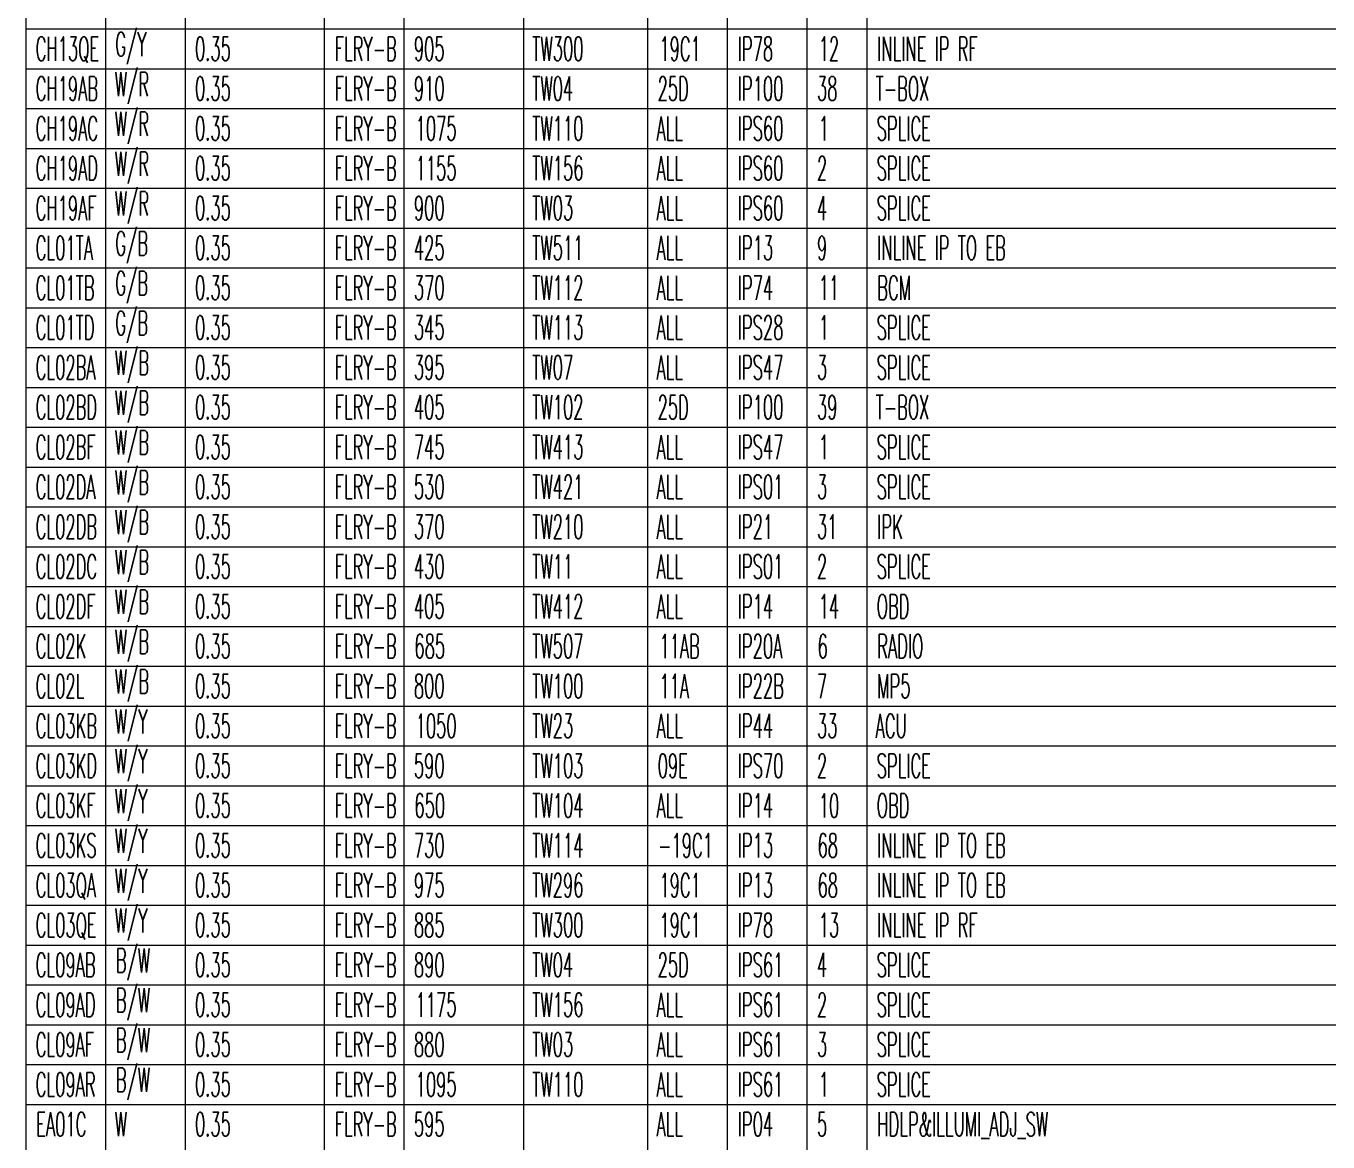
# Model space of a CAD drawing. Header units: inches. Extents: x 47316 to 59086, y 3141 to 11743.
# Drawn here: x 55427.8 to 55591.2, y 8650.5 to 8790.6 of the extents above; entities that cross this region are included whole.
import ezdxf

# ---------------------------------------------------------------- set-up
doc = ezdxf.new("R2010")
doc.units = ezdxf.units.IN
doc.header["$MEASUREMENT"] = 0
doc.styles.get("Standard").update_dxf_attribs({"font": ''})
doc.styles.get('Standard').set_extended_font_data('SimSun')

msp = doc.modelspace()

# ---------------------------------------------------------------- linework, layer by layer
at = {"color": 0, "linetype": 'Continuous', "lineweight": 15}
for p, q in [((55427.8, 8425.24), (55427.8, 8930.24)), ((55437.8, 8425.24), (55437.8, 8930.24)), ((55447.8, 8425.24), (55447.8, 8930.24)), ((55465.27, 8425.24), (55465.27, 8930.24)), ((55475.27, 8425.24), (55475.27, 8930.24)), ((55490.27, 8425.24), (55490.27, 8930.24)), ((55505.87, 8425.24), (55505.87, 8930.24)), ((55515.87, 8425.24), (55515.87, 8930.24)), ((55525.87, 8425.24), (55525.87, 8930.24)), ((55533.37, 8425.24), (55533.37, 8930.24)), ((55427.8, 8790.24), (55754.65, 8790.24)), ((55427.8, 8785.24), (55754.65, 8785.24)), ((55427.8, 8780.24), (55754.65, 8780.24)), ((55427.8, 8775.24), (55754.65, 8775.24)), ((55427.8, 8770.24), (55754.65, 8770.24)), ((55427.8, 8765.24), (55754.65, 8765.24)), ((55427.8, 8760.24), (55754.65, 8760.24)), ((55427.8, 8755.24), (55754.65, 8755.24)), ((55427.8, 8750.24), (55754.65, 8750.24)), ((55427.8, 8745.24), (55754.65, 8745.24)), ((55427.8, 8740.24), (55754.65, 8740.24)), ((55427.8, 8735.24), (55754.65, 8735.24)), ((55427.8, 8730.24), (55754.65, 8730.24)), ((55427.8, 8725.24), (55754.65, 8725.24)), ((55427.8, 8720.24), (55754.65, 8720.24)), ((55427.8, 8715.24), (55754.65, 8715.24)), ((55427.8, 8710.24), (55754.65, 8710.24)), ((55427.8, 8705.24), (55754.65, 8705.24)), ((55427.8, 8700.24), (55754.65, 8700.24)), ((55427.8, 8695.24), (55754.65, 8695.24)), ((55427.8, 8690.24), (55754.65, 8690.24)), ((55427.8, 8685.24), (55754.65, 8685.24)), ((55427.8, 8680.24), (55754.65, 8680.24)), ((55427.8, 8675.24), (55754.65, 8675.24)), ((55427.8, 8670.24), (55754.65, 8670.24)), ((55427.8, 8665.24), (55754.65, 8665.24)), ((55427.8, 8660.24), (55754.65, 8660.24)), ((55427.8, 8655.24), (55754.65, 8655.24))]:
    msp.add_line(p, q, dxfattribs=at)

# ---------------------------------------------------------------- texts
at = {"color": 7, "linetype": 'Continuous', "lineweight": 15, "char_height": 3, "attachment_point": 1}
for s, insert, width in [('\\Fromans.shx;\\W0.5000000000;\\T1.0000000000;\\o\\lCH13QE', (55429.01, 8789.24), 8.8571), ('\\Fromans.shx;\\W0.5000000000;\\T1.0000000000;\\o\\lG/Y', (55439.01, 8789.81), 4.3571), ('\\Fromans.shx;\\W0.5000000000;\\T1.0000000000;\\o\\l0.35', (55449.01, 8789.24), 5), ('\\Fromans.shx;\\W0.5000000000;\\T1.0000000000;\\o\\lFLRY-B', (55466.55, 8789.24), 8.6429), ('\\Fromans.shx;\\W0.5000000000;\\T1.0000000000;\\o\\l905', (55476.48, 8789.24), 4.2857), ('\\Fromans.shx;\\W0.5000000000;\\T1.0000000000;\\o\\lTW300', (55491.34, 8789.24), 7.1429), ('\\Fromans.shx;\\W0.5000000000;\\T1.0000000000;\\o\\l19C1', (55507.3, 8789.24), 5.7857), ('\\Fromans.shx;\\W0.5000000000;\\T1.0000000000;\\o\\lIP78', (55517.15, 8789.24), 4.9286), ('\\Fromans.shx;\\W0.5000000000;\\T1.0000000000;\\o\\l12', (55527.3, 8789.24), 2.8571), ('\\Fromans.shx;\\W0.5000000000;\\T1.0000000000;\\o\\lINLINE IP RF', (55534.65, 8789.24), 14.7143), ('\\Fromans.shx;\\W0.5000000000;\\T1.0000000000;\\o\\lCH19AB', (55429.01, 8784.24), 8.7143), ('\\Fromans.shx;\\W0.5000000000;\\T1.0000000000;\\o\\lW/R', (55438.94, 8784.81), 4.7857), ('\\Fromans.shx;\\W0.5000000000;\\T1.0000000000;\\o\\l0.35', (55449.01, 8784.24), 5), ('\\Fromans.shx;\\W0.5000000000;\\T1.0000000000;\\o\\lFLRY-B', (55466.55, 8784.24), 8.6429), ('\\Fromans.shx;\\W0.5000000000;\\T1.0000000000;\\o\\l910', (55476.48, 8784.24), 4.2857), ('\\Fromans.shx;\\W0.5000000000;\\T1.0000000000;\\o\\lTW04', (55491.34, 8784.24), 5.7143), ('\\Fromans.shx;\\W0.5000000000;\\T1.0000000000;\\o\\l25D', (55507.08, 8784.24), 4.3571), ('\\Fromans.shx;\\W0.5000000000;\\T1.0000000000;\\o\\lIP100', (55517.15, 8784.24), 6.3571), ('\\Fromans.shx;\\W0.5000000000;\\T1.0000000000;\\o\\l38', (55527.08, 8784.24), 2.8571), ('\\Fromans.shx;\\W0.5000000000;\\T1.0000000000;\\o\\lT-BOX', (55534.44, 8784.24), 7.5), ('\\Fromans.shx;\\W0.5000000000;\\T1.0000000000;\\o\\lCH19AC', (55429.01, 8779.24), 8.7143), ('\\Fromans.shx;\\W0.5000000000;\\T1.0000000000;\\o\\lW/R', (55438.94, 8779.81), 4.7857), ('\\Fromans.shx;\\W0.5000000000;\\T1.0000000000;\\o\\l0.35', (55449.01, 8779.24), 5), ('\\Fromans.shx;\\W0.5000000000;\\T1.0000000000;\\o\\lFLRY-B', (55466.55, 8779.24), 8.6429), ('\\Fromans.shx;\\W0.5000000000;\\T1.0000000000;\\o\\l1075', (55476.7, 8779.24), 5.7143), ('\\Fromans.shx;\\W0.5000000000;\\T1.0000000000;\\o\\lTW110', (55491.34, 8779.24), 7.1429), ('\\Fromans.shx;\\W0.5000000000;\\T1.0000000000;\\o\\lALL', (55506.94, 8779.24), 3.7143), ('\\Fromans.shx;\\W0.5000000000;\\T1.0000000000;\\o\\lIPS60', (55517.15, 8779.24), 6.3571), ('\\Fromans.shx;\\W0.5000000000;\\T1.0000000000;\\o\\l1', (55527.3, 8779.24), 1.4286), ('\\Fromans.shx;\\W0.5000000000;\\T1.0000000000;\\o\\lSPLICE', (55534.58, 8779.24), 7.5714), ('\\Fromans.shx;\\W0.5000000000;\\T1.0000000000;\\o\\lW/R', (55438.94, 8774.81), 4.7857), ('\\Fromans.shx;\\W0.5000000000;\\T1.0000000000;\\o\\lCH19AD', (55429.01, 8774.24), 8.7143), ('\\Fromans.shx;\\W0.5000000000;\\T1.0000000000;\\o\\l0.35', (55449.01, 8774.24), 5), ('\\Fromans.shx;\\W0.5000000000;\\T1.0000000000;\\o\\lFLRY-B', (55466.55, 8774.24), 8.6429), ('\\Fromans.shx;\\W0.5000000000;\\T1.0000000000;\\o\\l1155', (55476.7, 8774.24), 5.7143), ('\\Fromans.shx;\\W0.5000000000;\\T1.0000000000;\\o\\lTW156', (55491.34, 8774.24), 7.1429), ('\\Fromans.shx;\\W0.5000000000;\\T1.0000000000;\\o\\lALL', (55506.94, 8774.24), 3.7143), ('\\Fromans.shx;\\W0.5000000000;\\T1.0000000000;\\o\\lIPS60', (55517.15, 8774.24), 6.3571), ('\\Fromans.shx;\\W0.5000000000;\\T1.0000000000;\\o\\l2', (55527.08, 8774.24), 1.4286), ('\\Fromans.shx;\\W0.5000000000;\\T1.0000000000;\\o\\lSPLICE', (55534.58, 8774.24), 7.5714), ('\\Fromans.shx;\\W0.5000000000;\\T1.0000000000;\\o\\lW/R', (55438.94, 8769.81), 4.7857), ('\\Fromans.shx;\\W0.5000000000;\\T1.0000000000;\\o\\lCH19AF', (55429.01, 8769.24), 8.5), ('\\Fromans.shx;\\W0.5000000000;\\T1.0000000000;\\o\\l0.35', (55449.01, 8769.24), 5), ('\\Fromans.shx;\\W0.5000000000;\\T1.0000000000;\\o\\lFLRY-B', (55466.55, 8769.24), 8.6429), ('\\Fromans.shx;\\W0.5000000000;\\T1.0000000000;\\o\\l900', (55476.48, 8769.24), 4.2857), ('\\Fromans.shx;\\W0.5000000000;\\T1.0000000000;\\o\\lTW03', (55491.34, 8769.24), 5.7143), ('\\Fromans.shx;\\W0.5000000000;\\T1.0000000000;\\o\\lALL', (55506.94, 8769.24), 3.7143), ('\\Fromans.shx;\\W0.5000000000;\\T1.0000000000;\\o\\lIPS60', (55517.15, 8769.24), 6.3571), ('\\Fromans.shx;\\W0.5000000000;\\T1.0000000000;\\o\\l4', (55527.08, 8769.24), 1.4286), ('\\Fromans.shx;\\W0.5000000000;\\T1.0000000000;\\o\\lSPLICE', (55534.58, 8769.24), 7.5714), ('\\Fromans.shx;\\W0.5000000000;\\T1.0000000000;\\o\\lG/B', (55439.01, 8764.81), 4.5714), ('\\Fromans.shx;\\W0.5000000000;\\T1.0000000000;\\o\\lCL01TA', (55429.01, 8764.24), 8), ('\\Fromans.shx;\\W0.5000000000;\\T1.0000000000;\\o\\l0.35', (55449.01, 8764.24), 5), ('\\Fromans.shx;\\W0.5000000000;\\T1.0000000000;\\o\\lFLRY-B', (55466.55, 8764.24), 8.6429), ('\\Fromans.shx;\\W0.5000000000;\\T1.0000000000;\\o\\l425', (55476.48, 8764.24), 4.2857), ('\\Fromans.shx;\\W0.5000000000;\\T1.0000000000;\\o\\lTW511', (55491.34, 8764.24), 7.1429), ('\\Fromans.shx;\\W0.5000000000;\\T1.0000000000;\\o\\lALL', (55506.94, 8764.24), 3.7143), ('\\Fromans.shx;\\W0.5000000000;\\T1.0000000000;\\o\\lIP13', (55517.15, 8764.24), 4.9286), ('\\Fromans.shx;\\W0.5000000000;\\T1.0000000000;\\o\\l9', (55527.08, 8764.24), 1.4286), ('\\Fromans.shx;\\W0.5000000000;\\T1.0000000000;\\o\\lINLINE IP TO EB', (55534.65, 8764.24), 19), ('\\Fromans.shx;\\W0.5000000000;\\T1.0000000000;\\o\\lG/B', (55439.01, 8759.81), 4.5714), ('\\Fromans.shx;\\W0.5000000000;\\T1.0000000000;\\o\\lCL01TB', (55429.01, 8759.24), 8.2143), ('\\Fromans.shx;\\W0.5000000000;\\T1.0000000000;\\o\\l0.35', (55449.01, 8759.24), 5), ('\\Fromans.shx;\\W0.5000000000;\\T1.0000000000;\\o\\lFLRY-B', (55466.55, 8759.24), 8.6429), ('\\Fromans.shx;\\W0.5000000000;\\T1.0000000000;\\o\\l370', (55476.48, 8759.24), 4.2857), ('\\Fromans.shx;\\W0.5000000000;\\T1.0000000000;\\o\\lTW112', (55491.34, 8759.24), 7.1429), ('\\Fromans.shx;\\W0.5000000000;\\T1.0000000000;\\o\\lALL', (55506.94, 8759.24), 3.7143), ('\\Fromans.shx;\\W0.5000000000;\\T1.0000000000;\\o\\lIP74', (55517.15, 8759.24), 4.9286), ('\\Fromans.shx;\\W0.5000000000;\\T1.0000000000;\\o\\l11', (55527.3, 8759.24), 2.8571), ('\\Fromans.shx;\\W0.5000000000;\\T1.0000000000;\\o\\lBCM', (55534.65, 8759.24), 4.7143), ('\\Fromans.shx;\\W0.5000000000;\\T1.0000000000;\\o\\lG/B', (55439.01, 8754.81), 4.5714), ('\\Fromans.shx;\\W0.5000000000;\\T1.0000000000;\\o\\lCL01TD', (55429.01, 8754.24), 8.2143), ('\\Fromans.shx;\\W0.5000000000;\\T1.0000000000;\\o\\l0.35', (55449.01, 8754.24), 5), ('\\Fromans.shx;\\W0.5000000000;\\T1.0000000000;\\o\\lFLRY-B', (55466.55, 8754.24), 8.6429), ('\\Fromans.shx;\\W0.5000000000;\\T1.0000000000;\\o\\l345', (55476.48, 8754.24), 4.2857), ('\\Fromans.shx;\\W0.5000000000;\\T1.0000000000;\\o\\lTW113', (55491.34, 8754.24), 7.1429), ('\\Fromans.shx;\\W0.5000000000;\\T1.0000000000;\\o\\lALL', (55506.94, 8754.24), 3.7143), ('\\Fromans.shx;\\W0.5000000000;\\T1.0000000000;\\o\\lIPS28', (55517.15, 8754.24), 6.3571), ('\\Fromans.shx;\\W0.5000000000;\\T1.0000000000;\\o\\l1', (55527.3, 8754.24), 1.4286), ('\\Fromans.shx;\\W0.5000000000;\\T1.0000000000;\\o\\lSPLICE', (55534.58, 8754.24), 7.5714), ('\\Fromans.shx;\\W0.5000000000;\\T1.0000000000;\\o\\lW/B', (55438.94, 8749.81), 4.7857), ('\\Fromans.shx;\\W0.5000000000;\\T1.0000000000;\\o\\lCL02BA', (55429.01, 8749.24), 8.3571), ('\\Fromans.shx;\\W0.5000000000;\\T1.0000000000;\\o\\l0.35', (55449.01, 8749.24), 5), ('\\Fromans.shx;\\W0.5000000000;\\T1.0000000000;\\o\\lFLRY-B', (55466.55, 8749.24), 8.6429), ('\\Fromans.shx;\\W0.5000000000;\\T1.0000000000;\\o\\l395', (55476.48, 8749.24), 4.2857), ('\\Fromans.shx;\\W0.5000000000;\\T1.0000000000;\\o\\lTW07', (55491.34, 8749.24), 5.7143), ('\\Fromans.shx;\\W0.5000000000;\\T1.0000000000;\\o\\lALL', (55506.94, 8749.24), 3.7143), ('\\Fromans.shx;\\W0.5000000000;\\T1.0000000000;\\o\\lIPS47', (55517.15, 8749.24), 6.3571), ('\\Fromans.shx;\\W0.5000000000;\\T1.0000000000;\\o\\l3', (55527.08, 8749.24), 1.4286), ('\\Fromans.shx;\\W0.5000000000;\\T1.0000000000;\\o\\lSPLICE', (55534.58, 8749.24), 7.5714), ('\\Fromans.shx;\\W0.5000000000;\\T1.0000000000;\\o\\lW/B', (55438.94, 8744.81), 4.7857), ('\\Fromans.shx;\\W0.5000000000;\\T1.0000000000;\\o\\lCL02BD', (55429.01, 8744.24), 8.5714), ('\\Fromans.shx;\\W0.5000000000;\\T1.0000000000;\\o\\l0.35', (55449.01, 8744.24), 5), ('\\Fromans.shx;\\W0.5000000000;\\T1.0000000000;\\o\\lFLRY-B', (55466.55, 8744.24), 8.6429), ('\\Fromans.shx;\\W0.5000000000;\\T1.0000000000;\\o\\l405', (55476.48, 8744.24), 4.2857), ('\\Fromans.shx;\\W0.5000000000;\\T1.0000000000;\\o\\lTW102', (55491.34, 8744.24), 7.1429), ('\\Fromans.shx;\\W0.5000000000;\\T1.0000000000;\\o\\l25D', (55507.08, 8744.24), 4.3571), ('\\Fromans.shx;\\W0.5000000000;\\T1.0000000000;\\o\\lIP100', (55517.15, 8744.24), 6.3571), ('\\Fromans.shx;\\W0.5000000000;\\T1.0000000000;\\o\\l39', (55527.08, 8744.24), 2.8571), ('\\Fromans.shx;\\W0.5000000000;\\T1.0000000000;\\o\\lT-BOX', (55534.44, 8744.24), 7.5), ('\\Fromans.shx;\\W0.5000000000;\\T1.0000000000;\\o\\lW/B', (55438.94, 8739.81), 4.7857), ('\\Fromans.shx;\\W0.5000000000;\\T1.0000000000;\\o\\lCL02BF', (55429.01, 8739.24), 8.3571), ('\\Fromans.shx;\\W0.5000000000;\\T1.0000000000;\\o\\l0.35', (55449.01, 8739.24), 5), ('\\Fromans.shx;\\W0.5000000000;\\T1.0000000000;\\o\\lFLRY-B', (55466.55, 8739.24), 8.6429), ('\\Fromans.shx;\\W0.5000000000;\\T1.0000000000;\\o\\l745', (55476.48, 8739.24), 4.2857), ('\\Fromans.shx;\\W0.5000000000;\\T1.0000000000;\\o\\lTW413', (55491.34, 8739.24), 7.1429), ('\\Fromans.shx;\\W0.5000000000;\\T1.0000000000;\\o\\lALL', (55506.94, 8739.24), 3.7143), ('\\Fromans.shx;\\W0.5000000000;\\T1.0000000000;\\o\\lIPS47', (55517.15, 8739.24), 6.3571), ('\\Fromans.shx;\\W0.5000000000;\\T1.0000000000;\\o\\l1', (55527.3, 8739.24), 1.4286), ('\\Fromans.shx;\\W0.5000000000;\\T1.0000000000;\\o\\lSPLICE', (55534.58, 8739.24), 7.5714), ('\\Fromans.shx;\\W0.5000000000;\\T1.0000000000;\\o\\lW/B', (55438.94, 8734.81), 4.7857), ('\\Fromans.shx;\\W0.5000000000;\\T1.0000000000;\\o\\lCL02DA', (55429.01, 8734.24), 8.3571), ('\\Fromans.shx;\\W0.5000000000;\\T1.0000000000;\\o\\l0.35', (55449.01, 8734.24), 5), ('\\Fromans.shx;\\W0.5000000000;\\T1.0000000000;\\o\\lFLRY-B', (55466.55, 8734.24), 8.6429), ('\\Fromans.shx;\\W0.5000000000;\\T1.0000000000;\\o\\l530', (55476.48, 8734.24), 4.2857), ('\\Fromans.shx;\\W0.5000000000;\\T1.0000000000;\\o\\lTW421', (55491.34, 8734.24), 7.1429), ('\\Fromans.shx;\\W0.5000000000;\\T1.0000000000;\\o\\lALL', (55506.94, 8734.24), 3.7143), ('\\Fromans.shx;\\W0.5000000000;\\T1.0000000000;\\o\\lIPS01', (55517.15, 8734.24), 6.3571), ('\\Fromans.shx;\\W0.5000000000;\\T1.0000000000;\\o\\l3', (55527.08, 8734.24), 1.4286), ('\\Fromans.shx;\\W0.5000000000;\\T1.0000000000;\\o\\lSPLICE', (55534.58, 8734.24), 7.5714), ('\\Fromans.shx;\\W0.5000000000;\\T1.0000000000;\\o\\lW/B', (55438.94, 8729.81), 4.7857), ('\\Fromans.shx;\\W0.5000000000;\\T1.0000000000;\\o\\lCL02DB', (55429.01, 8729.24), 8.5714), ('\\Fromans.shx;\\W0.5000000000;\\T1.0000000000;\\o\\l0.35', (55449.01, 8729.24), 5), ('\\Fromans.shx;\\W0.5000000000;\\T1.0000000000;\\o\\lFLRY-B', (55466.55, 8729.24), 8.6429), ('\\Fromans.shx;\\W0.5000000000;\\T1.0000000000;\\o\\l370', (55476.48, 8729.24), 4.2857), ('\\Fromans.shx;\\W0.5000000000;\\T1.0000000000;\\o\\lTW210', (55491.34, 8729.24), 7.1429), ('\\Fromans.shx;\\W0.5000000000;\\T1.0000000000;\\o\\lALL', (55506.94, 8729.24), 3.7143), ('\\Fromans.shx;\\W0.5000000000;\\T1.0000000000;\\o\\lIP21', (55517.15, 8729.24), 4.9286), ('\\Fromans.shx;\\W0.5000000000;\\T1.0000000000;\\o\\l31', (55527.08, 8729.24), 2.8571), ('\\Fromans.shx;\\W0.5000000000;\\T1.0000000000;\\o\\lIPK', (55534.65, 8729.24), 3.5714), ('\\Fromans.shx;\\W0.5000000000;\\T1.0000000000;\\o\\lW/B', (55438.94, 8724.81), 4.7857), ('\\Fromans.shx;\\W0.5000000000;\\T1.0000000000;\\o\\lCL02DC', (55429.01, 8724.24), 8.5714), ('\\Fromans.shx;\\W0.5000000000;\\T1.0000000000;\\o\\l0.35', (55449.01, 8724.24), 5), ('\\Fromans.shx;\\W0.5000000000;\\T1.0000000000;\\o\\lFLRY-B', (55466.55, 8724.24), 8.6429), ('\\Fromans.shx;\\W0.5000000000;\\T1.0000000000;\\o\\l430', (55476.48, 8724.24), 4.2857), ('\\Fromans.shx;\\W0.5000000000;\\T1.0000000000;\\o\\lTW11', (55491.34, 8724.24), 5.7143), ('\\Fromans.shx;\\W0.5000000000;\\T1.0000000000;\\o\\lALL', (55506.94, 8724.24), 3.7143), ('\\Fromans.shx;\\W0.5000000000;\\T1.0000000000;\\o\\lIPS01', (55517.15, 8724.24), 6.3571), ('\\Fromans.shx;\\W0.5000000000;\\T1.0000000000;\\o\\l2', (55527.08, 8724.24), 1.4286), ('\\Fromans.shx;\\W0.5000000000;\\T1.0000000000;\\o\\lSPLICE', (55534.58, 8724.24), 7.5714), ('\\Fromans.shx;\\W0.5000000000;\\T1.0000000000;\\o\\lW/B', (55438.94, 8719.81), 4.7857), ('\\Fromans.shx;\\W0.5000000000;\\T1.0000000000;\\o\\lCL02DF', (55429.01, 8719.24), 8.3571), ('\\Fromans.shx;\\W0.5000000000;\\T1.0000000000;\\o\\l0.35', (55449.01, 8719.24), 5), ('\\Fromans.shx;\\W0.5000000000;\\T1.0000000000;\\o\\lFLRY-B', (55466.55, 8719.24), 8.6429), ('\\Fromans.shx;\\W0.5000000000;\\T1.0000000000;\\o\\l405', (55476.48, 8719.24), 4.2857), ('\\Fromans.shx;\\W0.5000000000;\\T1.0000000000;\\o\\lTW412', (55491.34, 8719.24), 7.1429), ('\\Fromans.shx;\\W0.5000000000;\\T1.0000000000;\\o\\lALL', (55506.94, 8719.24), 3.7143), ('\\Fromans.shx;\\W0.5000000000;\\T1.0000000000;\\o\\lIP14', (55517.15, 8719.24), 4.9286), ('\\Fromans.shx;\\W0.5000000000;\\T1.0000000000;\\o\\l14', (55527.3, 8719.24), 2.8571), ('\\Fromans.shx;\\W0.5000000000;\\T1.0000000000;\\o\\lOBD', (55534.58, 8719.24), 4.5714), ('\\Fromans.shx;\\W0.5000000000;\\T1.0000000000;\\o\\lCL02K', (55429.01, 8714.24), 7.0714), ('\\Fromans.shx;\\W0.5000000000;\\T1.0000000000;\\o\\lW/B', (55438.94, 8714.81), 4.7857), ('\\Fromans.shx;\\W0.5000000000;\\T1.0000000000;\\o\\l0.35', (55449.01, 8714.24), 5), ('\\Fromans.shx;\\W0.5000000000;\\T1.0000000000;\\o\\lFLRY-B', (55466.55, 8714.24), 8.6429), ('\\Fromans.shx;\\W0.5000000000;\\T1.0000000000;\\o\\l685', (55476.55, 8714.24), 4.2857), ('\\Fromans.shx;\\W0.5000000000;\\T1.0000000000;\\o\\lTW507', (55491.34, 8714.24), 7.1429), ('\\Fromans.shx;\\W0.5000000000;\\T1.0000000000;\\o\\l11AB', (55507.3, 8714.24), 5.6429), ('\\Fromans.shx;\\W0.5000000000;\\T1.0000000000;\\o\\lIP20A', (55517.15, 8714.24), 6.2143), ('\\Fromans.shx;\\W0.5000000000;\\T1.0000000000;\\o\\l6', (55527.15, 8714.24), 1.4286), ('\\Fromans.shx;\\W0.5000000000;\\T1.0000000000;\\o\\lRADIO', (55534.65, 8714.24), 6.4286), ('\\Fromans.shx;\\W0.5000000000;\\T1.0000000000;\\o\\lCL02L', (55429.01, 8709.24), 6.7857), ('\\Fromans.shx;\\W0.5000000000;\\T1.0000000000;\\o\\lW/B', (55438.94, 8709.81), 4.7857), ('\\Fromans.shx;\\W0.5000000000;\\T1.0000000000;\\o\\l0.35', (55449.01, 8709.24), 5), ('\\Fromans.shx;\\W0.5000000000;\\T1.0000000000;\\o\\lFLRY-B', (55466.55, 8709.24), 8.6429), ('\\Fromans.shx;\\W0.5000000000;\\T1.0000000000;\\o\\l800', (55476.48, 8709.24), 4.2857), ('\\Fromans.shx;\\W0.5000000000;\\T1.0000000000;\\o\\lTW100', (55491.34, 8709.24), 7.1429), ('\\Fromans.shx;\\W0.5000000000;\\T1.0000000000;\\o\\l11A', (55507.3, 8709.24), 4.1429), ('\\Fromans.shx;\\W0.5000000000;\\T1.0000000000;\\o\\lIP22B', (55517.15, 8709.24), 6.4286), ('\\Fromans.shx;\\W0.5000000000;\\T1.0000000000;\\o\\l7', (55527.08, 8709.24), 1.4286), ('\\Fromans.shx;\\W0.5000000000;\\T1.0000000000;\\o\\lMP5', (55534.65, 8709.24), 4.6429), ('\\Fromans.shx;\\W0.5000000000;\\T1.0000000000;\\o\\lCL03KB', (55429.01, 8704.24), 8.5714), ('\\Fromans.shx;\\W0.5000000000;\\T1.0000000000;\\o\\lW/Y', (55438.94, 8704.81), 4.5714), ('\\Fromans.shx;\\W0.5000000000;\\T1.0000000000;\\o\\l0.35', (55449.01, 8704.24), 5), ('\\Fromans.shx;\\W0.5000000000;\\T1.0000000000;\\o\\lFLRY-B', (55466.55, 8704.24), 8.6429), ('\\Fromans.shx;\\W0.5000000000;\\T1.0000000000;\\o\\l1050', (55476.7, 8704.24), 5.7143), ('\\Fromans.shx;\\W0.5000000000;\\T1.0000000000;\\o\\lTW23', (55491.34, 8704.24), 5.7143), ('\\Fromans.shx;\\W0.5000000000;\\T1.0000000000;\\o\\lALL', (55506.94, 8704.24), 3.7143), ('\\Fromans.shx;\\W0.5000000000;\\T1.0000000000;\\o\\lIP44', (55517.15, 8704.24), 4.9286), ('\\Fromans.shx;\\W0.5000000000;\\T1.0000000000;\\o\\l33', (55527.08, 8704.24), 2.8571), ('\\Fromans.shx;\\W0.5000000000;\\T1.0000000000;\\o\\lACU', (55534.44, 8704.24), 4.3571), ('\\Fromans.shx;\\W0.5000000000;\\T1.0000000000;\\o\\lCL03KD', (55429.01, 8699.24), 8.5714), ('\\Fromans.shx;\\W0.5000000000;\\T1.0000000000;\\o\\lW/Y', (55438.94, 8699.81), 4.5714), ('\\Fromans.shx;\\W0.5000000000;\\T1.0000000000;\\o\\l0.35', (55449.01, 8699.24), 5), ('\\Fromans.shx;\\W0.5000000000;\\T1.0000000000;\\o\\lFLRY-B', (55466.55, 8699.24), 8.6429), ('\\Fromans.shx;\\W0.5000000000;\\T1.0000000000;\\o\\l590', (55476.48, 8699.24), 4.2857), ('\\Fromans.shx;\\W0.5000000000;\\T1.0000000000;\\o\\lTW103', (55491.34, 8699.24), 7.1429), ('\\Fromans.shx;\\W0.5000000000;\\T1.0000000000;\\o\\l09E', (55507.08, 8699.24), 4.2143), ('\\Fromans.shx;\\W0.5000000000;\\T1.0000000000;\\o\\lIPS70', (55517.15, 8699.24), 6.3571), ('\\Fromans.shx;\\W0.5000000000;\\T1.0000000000;\\o\\l2', (55527.08, 8699.24), 1.4286), ('\\Fromans.shx;\\W0.5000000000;\\T1.0000000000;\\o\\lSPLICE', (55534.58, 8699.24), 7.5714), ('\\Fromans.shx;\\W0.5000000000;\\T1.0000000000;\\o\\lCL03KF', (55429.01, 8694.24), 8.3571), ('\\Fromans.shx;\\W0.5000000000;\\T1.0000000000;\\o\\lW/Y', (55438.94, 8694.81), 4.5714), ('\\Fromans.shx;\\W0.5000000000;\\T1.0000000000;\\o\\l0.35', (55449.01, 8694.24), 5), ('\\Fromans.shx;\\W0.5000000000;\\T1.0000000000;\\o\\lFLRY-B', (55466.55, 8694.24), 8.6429), ('\\Fromans.shx;\\W0.5000000000;\\T1.0000000000;\\o\\l650', (55476.55, 8694.24), 4.2857), ('\\Fromans.shx;\\W0.5000000000;\\T1.0000000000;\\o\\lTW104', (55491.34, 8694.24), 7.1429), ('\\Fromans.shx;\\W0.5000000000;\\T1.0000000000;\\o\\lALL', (55506.94, 8694.24), 3.7143), ('\\Fromans.shx;\\W0.5000000000;\\T1.0000000000;\\o\\lIP14', (55517.15, 8694.24), 4.9286), ('\\Fromans.shx;\\W0.5000000000;\\T1.0000000000;\\o\\l10', (55527.3, 8694.24), 2.8571), ('\\Fromans.shx;\\W0.5000000000;\\T1.0000000000;\\o\\lOBD', (55534.58, 8694.24), 4.5714), ('\\Fromans.shx;\\W0.5000000000;\\T1.0000000000;\\o\\lW/Y', (55438.94, 8689.81), 4.5714), ('\\Fromans.shx;\\W0.5000000000;\\T1.0000000000;\\o\\lCL03KS', (55429.01, 8689.24), 8.5), ('\\Fromans.shx;\\W0.5000000000;\\T1.0000000000;\\o\\l0.35', (55449.01, 8689.24), 5), ('\\Fromans.shx;\\W0.5000000000;\\T1.0000000000;\\o\\lFLRY-B', (55466.55, 8689.24), 8.6429), ('\\Fromans.shx;\\W0.5000000000;\\T1.0000000000;\\o\\l730', (55476.48, 8689.24), 4.2857), ('\\Fromans.shx;\\W0.5000000000;\\T1.0000000000;\\o\\lTW114', (55491.34, 8689.24), 7.1429), ('\\Fromans.shx;\\W0.5000000000;\\T1.0000000000;\\o\\l-19C1', (55507.15, 8689.24), 7.6429), ('\\Fromans.shx;\\W0.5000000000;\\T1.0000000000;\\o\\lIP13', (55517.15, 8689.24), 4.9286), ('\\Fromans.shx;\\W0.5000000000;\\T1.0000000000;\\o\\l68', (55527.15, 8689.24), 2.8571), ('\\Fromans.shx;\\W0.5000000000;\\T1.0000000000;\\o\\lINLINE IP TO EB', (55534.65, 8689.24), 19), ('\\Fromans.shx;\\W0.5000000000;\\T1.0000000000;\\o\\lW/Y', (55438.94, 8684.81), 4.5714), ('\\Fromans.shx;\\W0.5000000000;\\T1.0000000000;\\o\\lCL03QA', (55429.01, 8684.24), 8.4286), ('\\Fromans.shx;\\W0.5000000000;\\T1.0000000000;\\o\\l0.35', (55449.01, 8684.24), 5), ('\\Fromans.shx;\\W0.5000000000;\\T1.0000000000;\\o\\lFLRY-B', (55466.55, 8684.24), 8.6429), ('\\Fromans.shx;\\W0.5000000000;\\T1.0000000000;\\o\\l975', (55476.48, 8684.24), 4.2857), ('\\Fromans.shx;\\W0.5000000000;\\T1.0000000000;\\o\\lTW296', (55491.34, 8684.24), 7.1429), ('\\Fromans.shx;\\W0.5000000000;\\T1.0000000000;\\o\\l19C1', (55507.3, 8684.24), 5.7857), ('\\Fromans.shx;\\W0.5000000000;\\T1.0000000000;\\o\\lIP13', (55517.15, 8684.24), 4.9286), ('\\Fromans.shx;\\W0.5000000000;\\T1.0000000000;\\o\\l68', (55527.15, 8684.24), 2.8571), ('\\Fromans.shx;\\W0.5000000000;\\T1.0000000000;\\o\\lINLINE IP TO EB', (55534.65, 8684.24), 19), ('\\Fromans.shx;\\W0.5000000000;\\T1.0000000000;\\o\\lW/Y', (55438.94, 8679.81), 4.5714), ('\\Fromans.shx;\\W0.5000000000;\\T1.0000000000;\\o\\lCL03QE', (55429.01, 8679.24), 8.5), ('\\Fromans.shx;\\W0.5000000000;\\T1.0000000000;\\o\\l0.35', (55449.01, 8679.24), 5), ('\\Fromans.shx;\\W0.5000000000;\\T1.0000000000;\\o\\lFLRY-B', (55466.55, 8679.24), 8.6429), ('\\Fromans.shx;\\W0.5000000000;\\T1.0000000000;\\o\\l885', (55476.48, 8679.24), 4.2857), ('\\Fromans.shx;\\W0.5000000000;\\T1.0000000000;\\o\\lTW300', (55491.34, 8679.24), 7.1429), ('\\Fromans.shx;\\W0.5000000000;\\T1.0000000000;\\o\\l19C1', (55507.3, 8679.24), 5.7857), ('\\Fromans.shx;\\W0.5000000000;\\T1.0000000000;\\o\\lIP78', (55517.15, 8679.24), 4.9286), ('\\Fromans.shx;\\W0.5000000000;\\T1.0000000000;\\o\\l13', (55527.3, 8679.24), 2.8571), ('\\Fromans.shx;\\W0.5000000000;\\T1.0000000000;\\o\\lINLINE IP RF', (55534.65, 8679.24), 14.7143), ('\\Fromans.shx;\\W0.5000000000;\\T1.0000000000;\\o\\lB/W', (55439.08, 8674.81), 4.7857), ('\\Fromans.shx;\\W0.5000000000;\\T1.0000000000;\\o\\lCL09AB', (55429.01, 8674.24), 8.3571), ('\\Fromans.shx;\\W0.5000000000;\\T1.0000000000;\\o\\l0.35', (55449.01, 8674.24), 5), ('\\Fromans.shx;\\W0.5000000000;\\T1.0000000000;\\o\\lFLRY-B', (55466.55, 8674.24), 8.6429), ('\\Fromans.shx;\\W0.5000000000;\\T1.0000000000;\\o\\l890', (55476.48, 8674.24), 4.2857), ('\\Fromans.shx;\\W0.5000000000;\\T1.0000000000;\\o\\lTW04', (55491.34, 8674.24), 5.7143), ('\\Fromans.shx;\\W0.5000000000;\\T1.0000000000;\\o\\l25D', (55507.08, 8674.24), 4.3571), ('\\Fromans.shx;\\W0.5000000000;\\T1.0000000000;\\o\\lIPS61', (55517.15, 8674.24), 6.3571), ('\\Fromans.shx;\\W0.5000000000;\\T1.0000000000;\\o\\l4', (55527.08, 8674.24), 1.4286), ('\\Fromans.shx;\\W0.5000000000;\\T1.0000000000;\\o\\lSPLICE', (55534.58, 8674.24), 7.5714), ('\\Fromans.shx;\\W0.5000000000;\\T1.0000000000;\\o\\lB/W', (55439.08, 8669.81), 4.7857), ('\\Fromans.shx;\\W0.5000000000;\\T1.0000000000;\\o\\lCL09AD', (55429.01, 8669.24), 8.3571), ('\\Fromans.shx;\\W0.5000000000;\\T1.0000000000;\\o\\l0.35', (55449.01, 8669.24), 5), ('\\Fromans.shx;\\W0.5000000000;\\T1.0000000000;\\o\\lFLRY-B', (55466.55, 8669.24), 8.6429), ('\\Fromans.shx;\\W0.5000000000;\\T1.0000000000;\\o\\l1175', (55476.7, 8669.24), 5.7143), ('\\Fromans.shx;\\W0.5000000000;\\T1.0000000000;\\o\\lTW156', (55491.34, 8669.24), 7.1429), ('\\Fromans.shx;\\W0.5000000000;\\T1.0000000000;\\o\\lALL', (55506.94, 8669.24), 3.7143), ('\\Fromans.shx;\\W0.5000000000;\\T1.0000000000;\\o\\lIPS61', (55517.15, 8669.24), 6.3571), ('\\Fromans.shx;\\W0.5000000000;\\T1.0000000000;\\o\\l2', (55527.08, 8669.24), 1.4286), ('\\Fromans.shx;\\W0.5000000000;\\T1.0000000000;\\o\\lSPLICE', (55534.58, 8669.24), 7.5714), ('\\Fromans.shx;\\W0.5000000000;\\T1.0000000000;\\o\\lB/W', (55439.08, 8664.81), 4.7857), ('\\Fromans.shx;\\W0.5000000000;\\T1.0000000000;\\o\\lCL09AF', (55429.01, 8664.24), 8.1429), ('\\Fromans.shx;\\W0.5000000000;\\T1.0000000000;\\o\\l0.35', (55449.01, 8664.24), 5), ('\\Fromans.shx;\\W0.5000000000;\\T1.0000000000;\\o\\lFLRY-B', (55466.55, 8664.24), 8.6429), ('\\Fromans.shx;\\W0.5000000000;\\T1.0000000000;\\o\\l880', (55476.48, 8664.24), 4.2857), ('\\Fromans.shx;\\W0.5000000000;\\T1.0000000000;\\o\\lTW03', (55491.34, 8664.24), 5.7143), ('\\Fromans.shx;\\W0.5000000000;\\T1.0000000000;\\o\\lALL', (55506.94, 8664.24), 3.7143), ('\\Fromans.shx;\\W0.5000000000;\\T1.0000000000;\\o\\lIPS61', (55517.15, 8664.24), 6.3571), ('\\Fromans.shx;\\W0.5000000000;\\T1.0000000000;\\o\\l3', (55527.08, 8664.24), 1.4286), ('\\Fromans.shx;\\W0.5000000000;\\T1.0000000000;\\o\\lSPLICE', (55534.58, 8664.24), 7.5714), ('\\Fromans.shx;\\W0.5000000000;\\T1.0000000000;\\o\\lB/W', (55439.08, 8659.81), 4.7857), ('\\Fromans.shx;\\W0.5000000000;\\T1.0000000000;\\o\\lCL09AR', (55429.01, 8659.24), 8.3571), ('\\Fromans.shx;\\W0.5000000000;\\T1.0000000000;\\o\\l0.35', (55449.01, 8659.24), 5), ('\\Fromans.shx;\\W0.5000000000;\\T1.0000000000;\\o\\lFLRY-B', (55466.55, 8659.24), 8.6429), ('\\Fromans.shx;\\W0.5000000000;\\T1.0000000000;\\o\\l1095', (55476.7, 8659.24), 5.7143), ('\\Fromans.shx;\\W0.5000000000;\\T1.0000000000;\\o\\lTW110', (55491.34, 8659.24), 7.1429), ('\\Fromans.shx;\\W0.5000000000;\\T1.0000000000;\\o\\lALL', (55506.94, 8659.24), 3.7143), ('\\Fromans.shx;\\W0.5000000000;\\T1.0000000000;\\o\\lIPS61', (55517.15, 8659.24), 6.3571), ('\\Fromans.shx;\\W0.5000000000;\\T1.0000000000;\\o\\l1', (55527.3, 8659.24), 1.4286), ('\\Fromans.shx;\\W0.5000000000;\\T1.0000000000;\\o\\lSPLICE', (55534.58, 8659.24), 7.5714), ('\\Fromans.shx;\\W0.5000000000;\\T1.0000000000;\\o\\lEA01C', (55429.08, 8654.24), 7), ('\\Fromans.shx;\\W0.5000000000;\\T1.0000000000;\\o\\lW', (55438.94, 8654.24), 1.7143), ('\\Fromans.shx;\\W0.5000000000;\\T1.0000000000;\\o\\l0.35', (55449.01, 8654.24), 5), ('\\Fromans.shx;\\W0.5000000000;\\T1.0000000000;\\o\\lFLRY-B', (55466.55, 8654.24), 8.6429), ('\\Fromans.shx;\\W0.5000000000;\\T1.0000000000;\\o\\l595', (55476.48, 8654.24), 4.2857), ('\\Fromans.shx;\\W0.5000000000;\\T1.0000000000;\\o\\lALL', (55506.94, 8654.24), 3.7143), ('\\Fromans.shx;\\W0.5000000000;\\T1.0000000000;\\o\\lIP04', (55517.15, 8654.24), 4.9286), ('\\Fromans.shx;\\W0.5000000000;\\T1.0000000000;\\o\\l5', (55527.08, 8654.24), 1.4286), ('\\Fromans.shx;\\W0.5000000000;\\T1.0000000000;\\o\\lHDLP&ILLUMI_ADJ_SW', (55534.65, 8654.24), 25)]:
    msp.add_mtext(s, dxfattribs=dict(at, insert=insert, width=width))

doc.saveas('drawing.dxf')
